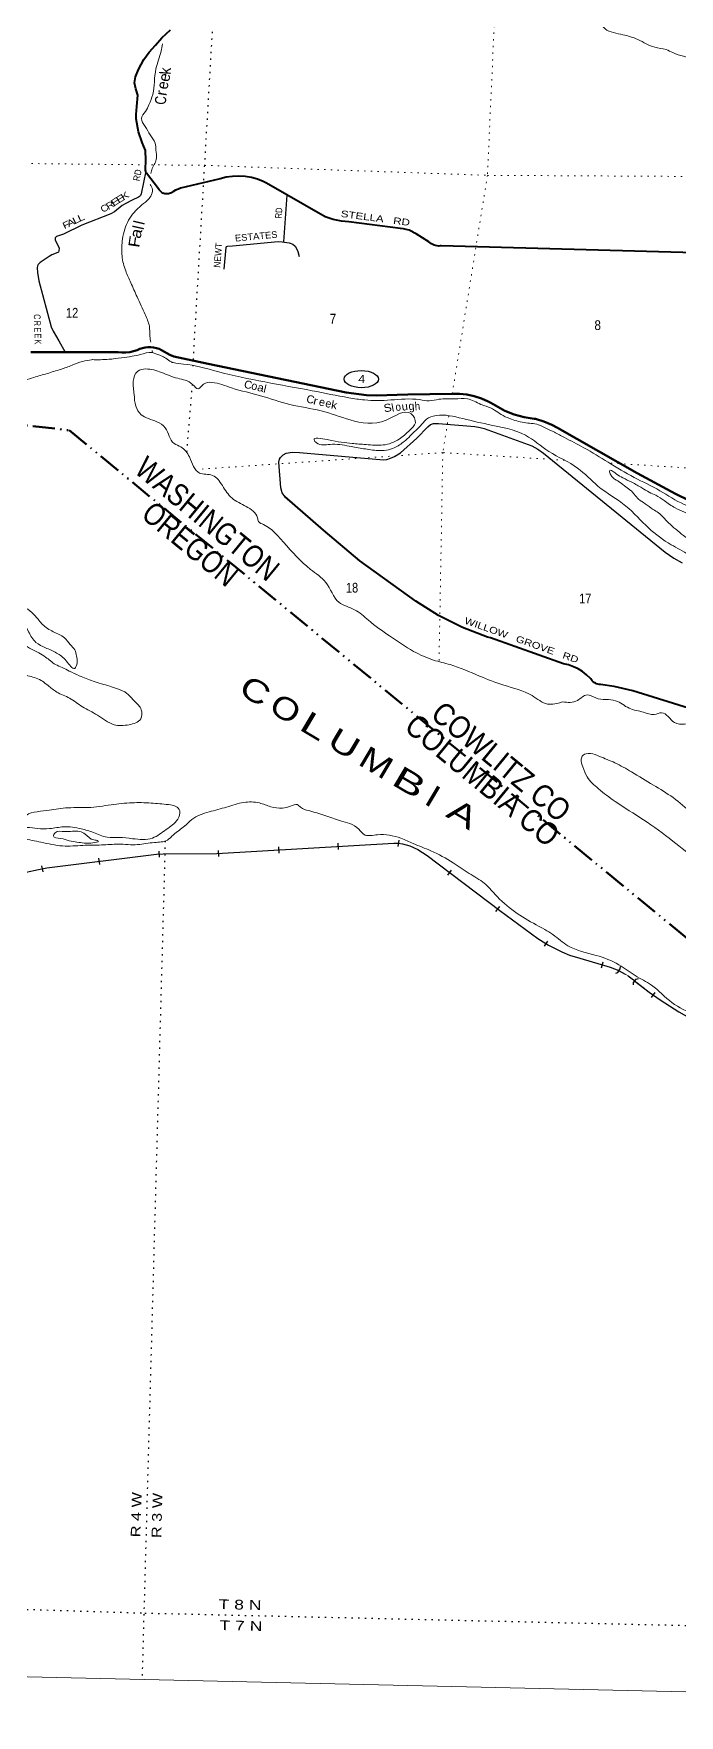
# Model space of a CAD drawing. Header units: feet. Extents: x -762378 to -505285, y -497909 to -353855.
# Drawn here: x -538793 to -527171, y -497909 to -467639 of the extents above; entities that cross this region are included whole.
import ezdxf
from ezdxf.enums import TextEntityAlignment as Align

# ---------------------------------------------------------------- set-up
doc = ezdxf.new("R2010")
doc.units = ezdxf.units.FT
doc.header["$LTSCALE"] = 80
for name, pattern in [('DASH_DOUBLE_DOT', [9.2, 5, -1.2, 0.3, -1.2, 0.3, -1.2]), ('DOTTED', [1.5, 0.3, -1.2]), ('SHORT_DASHED', [2.7, 1.5, -1.2])]:
    doc.linetypes.add(name, pattern=pattern)
for name, color, linetype, lineweight in [('10', 7, 'DASH_DOUBLE_DOT', 70), ('17', 7, 'Continuous', 25), ('23', 7, 'Continuous', 70), ('26', 7, 'Continuous', 40), ('29', 7, 'Continuous', 25), ('34', 7, 'Continuous', 25), ('39', 7, 'Continuous', 13), ('4', 7, 'Continuous', 13), ('6', 7, 'DOTTED', 25), ('7', 7, 'DOTTED', 13)]:
    doc.layers.add(name, color=color, linetype=linetype, lineweight=lineweight)
for name, color, linetype in [('12', 7, 'Continuous'), ('27', 7, 'Continuous'), ('30', 7, 'Continuous'), ('41', 7, 'Continuous')]:
    doc.layers.add(name, color=color, linetype=linetype)

msp = doc.modelspace()

# ---------------------------------------------------------------- linework, layer by layer
at = {"layer": '10'}
msp.add_lwpolyline([(-539538.91, -474619.79), (-538151.21, -474778.52), (-526559.39, -484313.34), (-522351.78, -486018.5), (-516666.16, -490783.24), (-509386.35, -494236.91), (-508248.17, -495399.79)], dxfattribs=at)
at = {"layer": '17'}
msp.add_ellipse((-532894.39, -473857.05), major_axis=(-309.24, 1), ratio=0.500121, dxfattribs=at)
at = {"layer": '23'}
msp.add_lwpolyline([(-526993.24, -476042.19), (-527243.65, -475919.77), (-527933.38, -475550.35), (-529364.52, -474732.92), (-529467.28, -474678.6), (-529611.24, -474618.61), (-529760.68, -474573.99), (-529783.47, -474571.62), (-529965.53, -474541.82), (-530143.47, -474493.15), (-530315.35, -474426.15), (-530565.21, -474284.16), (-530610.68, -474260.03), (-530734.2, -474205.53), (-530862.74, -474164.24), (-530994.88, -474136.62), (-531129.2, -474122.95), (-531264.2, -474123.41), (-532058.47, -474134.7), (-532628.17, -474153.36), (-532803.67, -474145.27), (-533169.35, -474099.94), (-535653.2, -473583.27), (-536272.14, -473451.1), (-536344.15, -473418.56), (-536492.05, -473333.37), (-536534.48, -473314.63), (-536583.08, -473298.75), (-536633.06, -473288.04), (-536683.9, -473282.61), (-536735.02, -473282.52), (-536785.87, -473287.78), (-536835.9, -473298.32), (-536884.54, -473314.03), (-536931.28, -473334.75), (-536995.55, -473356.46), (-537064.17, -473372.01), (-537134.05, -473380.3), (-537204.4, -473381.25), (-537274.47, -473374.84), (-537691.62, -473372.33), (-538841.18, -473372.67)], dxfattribs=at)
at = {"layer": '26'}
for points in [[(-534764.8, -470261.13), (-534874.08, -470230.43), (-534985.98, -470211.32), (-535099.26, -470204.01), (-535212.68, -470208.59), (-535325.01, -470224.99), (-535435, -470253.05), (-536147.08, -470422.73), (-536184.74, -470435.59), (-536237.37, -470458.96), (-536287.28, -470487.7), (-536297.87, -470495.5), (-536313.09, -470504.7), (-536329.19, -470512.25), (-536345.98, -470518.09), (-536363.3, -470522.13), (-536380.94, -470524.34), (-536398.72, -470524.7), (-536416.43, -470523.19), (-536433.9, -470519.84), (-536450.91, -470514.69), (-536467.3, -470507.78), (-536482.87, -470499.2), (-536497.46, -470489.04), (-536510.91, -470477.41), (-536523.07, -470464.44), (-536533.8, -470450.26), (-536543, -470435.05), (-536762.11, -470149.13), (-536763.72, -470146.16), (-536770.77, -470130.94), (-536776.19, -470115.06), (-536779.92, -470098.7), (-536781.92, -470082.05), (-536775, -469914.05), (-536780, -469745.05), (-536839, -469596.05), (-536906, -469405.05), (-536949, -469172.05), (-536950, -469094.05), (-536933, -468949.05), (-536916, -468749.05), (-536952, -468634.05), (-536975, -468524.05), (-536962, -468419.05), (-536905, -468283.05), (-536810, -468103.05), (-536711, -467971.05), (-536600, -467847.05), (-536487, -467716.05), (-536330, -467568.05)], [(-526895, -471585.05), (-531459, -471459.05), (-531475.23, -471460.85), (-531503.02, -471461.62), (-531530.74, -471459.48), (-531558.08, -471454.46), (-531584.75, -471446.61), (-531610.45, -471436.01), (-531634.9, -471422.78), (-531657.83, -471407.07), (-531679, -471389.05), (-531910, -471242.87), (-531943.78, -471221.5), (-531960, -471212.28), (-531985.37, -471198.23), (-532034.48, -471177.41), (-532085.5, -471161.83), (-532137.86, -471151.68), (-532191, -471147.05), (-533119, -471025.05), (-533253.28, -471011.77), (-533401.6, -470982.08), (-533546, -470937.05), (-534601, -470332.05), (-534659.32, -470303.08), (-534764.8, -470261.13)], [(-528840.75, -479179.8), (-528914.37, -479122.95), (-528993.53, -479074.1), (-529077.37, -479033.8), (-529164.96, -479002.48), (-529255.34, -478980.49), (-530570.25, -478517), (-530625.96, -478499.6), (-531076.5, -478329.32), (-531506.77, -478112.87), (-531912.05, -477852.64), (-532922.56, -477126.04), (-533577.14, -476578.2), (-534271.46, -475967.91)], [(-526909.72, -479809.43), (-528006.76, -479469.67), (-528343.24, -479391.39), (-528591.72, -479355.78), (-528593.87, -479355.63), (-528617.1, -479352.69), (-528639.9, -479347.33), (-528662.01, -479339.62), (-528683.19, -479329.65), (-528703.22, -479317.51), (-528721.87, -479303.35), (-528738.93, -479287.31), (-528754.22, -479269.58), (-528767.58, -479250.35), (-528773.47, -479244.04), (-528840.75, -479179.8)]]:
    msp.add_lwpolyline(points, dxfattribs=at)
at = {"layer": '29'}
msp.add_line((-534290.81, -471389.14), (-534229.28, -470545.22), dxfattribs=at)
for points in [[(-536776.19, -470115.06), (-536858.55, -470520.86), (-536871.83, -470549.65), (-536889.37, -470570.32), (-536905.04, -470580.66), (-537022.4, -470636.04), (-537148.41, -470700.72), (-537196.64, -470734.43), (-537336.8, -470846.46), (-537402.62, -470885.38), (-537927.43, -471087.87), (-538255.14, -471246.77), (-538381.86, -471291.68), (-538392.94, -471300.54), (-538406.75, -471315.48), (-538408.43, -471333.77), (-538406.22, -471353.7), (-538361.27, -471432.83), (-538335.37, -471502.11), (-538337.58, -471548.62), (-538344.22, -471570.77), (-538356.49, -471581.34), (-538463.79, -471621.72), (-538516.11, -471649.86), (-538676.34, -471759.04), (-538713.39, -471793.72), (-538725.05, -471816.64), (-538727.27, -471852.08), (-538725.05, -471936.25), (-538699.79, -472088.82), (-538479.61, -472916.08), (-538443.85, -472997.24), (-538336.93, -473166.02), (-538226.38, -473372.49)], [(-535362.68, -471880.86), (-535330.13, -471488.56), (-535321.92, -471471.08), (-535302, -471462.22), (-535215.4, -471459.12), (-534393.08, -471381.79), (-534318.92, -471384.7), (-534192.71, -471404.63), (-534125.93, -471430.05), (-534088.65, -471464.44), (-534062.08, -471506.52), (-534036.65, -471558.44), (-534012.65, -471651.24)], [(-534271.46, -475967.91), (-534318.21, -475906.18), (-534346.85, -475816.13), (-534381.54, -475351.76), (-534369.84, -475300.87), (-534347.7, -475265.43), (-534298.99, -475221.13), (-534247.97, -475192.4), (-534139.57, -475172.39), (-534009.43, -475175.83), (-532499.19, -475310.86), (-532439.11, -475305.3), (-532372.68, -475283.15), (-532297.4, -475252.14), (-532190.19, -475183.61), (-531896.18, -474917.65), (-531697.59, -474713.66), (-531650.87, -474676.23), (-531593.31, -474658.51), (-531508.23, -474657.86), (-530852.88, -474711.04), (-530756.36, -474729.39), (-530685.5, -474747.11), (-529826.42, -475057.21), (-529715.71, -475119.23), (-529618.29, -475190.11), (-527425.37, -476971.76), (-527271.3, -477081.75), (-527119.26, -477161.3)]]:
    msp.add_lwpolyline(points, dxfattribs=at)
at = {"layer": '34'}
for p, q in [((-532231.34, -482267.3), (-532214.08, -482158.05)), ((-537603.87, -482591.15), (-537617.57, -482481.39)), ((-536530.37, -482463.56), (-536535.04, -482353.04)), ((-535457.49, -482450.44), (-535464.06, -482340.02)), ((-534373.46, -482388.49), (-534380.04, -482278.08)), ((-533303.3, -482322.14), (-533309.88, -482211.73)), ((-538623.53, -482725.23), (-538644.1, -482616.55)), ((-531337.57, -482783.44), (-531271.07, -482695.06)), ((-530471.53, -483438.36), (-530405.02, -483349.98)), ((-529596.71, -484065.36), (-529537.8, -483971.74)), ((-528571.14, -484453.9), (-528540.04, -484347.75)), ((-528315.8, -484551.75), (-528276.58, -484538.33)), ((-528276.58, -484538.33), (-528234.92, -484469.85)), ((-528234.92, -484469.85), (-528231.14, -484428.2)), ((-527998.25, -484760.13), (-527994.5, -484718.76)), ((-527994.54, -484718.41), (-527947.66, -484656.91)), ((-527947.66, -484656.91), (-527907.98, -484643.33)), ((-527673.96, -484985.54), (-527608.89, -484896.09))]:
    msp.add_line(p, q, dxfattribs=at)
for points in [[(-539733.28, -482918.28), (-538927.81, -482729.64), (-538707.39, -482683.72), (-538554.25, -482654.73), (-536580.49, -482408.41), (-536464.04, -482403.49), (-535495.42, -482398), (-532311.87, -482208.4), (-532232.62, -482209.18), (-532153.87, -482221.62), (-532020.91, -482258.36), (-531880.47, -482325.23), (-531712.1, -482433.3), (-530400.91, -483419.9), (-529718.7, -483924.08), (-529526.12, -484045.27), (-529284.35, -484165.2), (-529145.63, -484223.2), (-528960.01, -484280.34), (-528418.78, -484438.93), (-528260.05, -484500.61), (-528252.66, -484504.95)], [(-527969.9, -484692.96), (-527712.52, -484889.96), (-527519.26, -485030.57), (-527180.02, -485247.88), (-525524.49, -486174.72)]]:
    msp.add_lwpolyline(points, dxfattribs=at)
at = {"layer": '34', "lineweight": 13}
msp.add_lwpolyline([(-538927.57, -482730.71), (-538707.18, -482684.8), (-538554.08, -482655.82), (-536580.4, -482409.51), (-536464.01, -482404.59), (-535495.38, -482399.1), (-532311.84, -482209.5), (-532232.71, -482210.28), (-532154.1, -482222.7), (-532021.3, -482259.39), (-531881.01, -482326.19), (-531712.73, -482434.2), (-530401.57, -483420.78), (-529719.32, -483924.99), (-529526.66, -484046.23), (-529284.81, -484166.2), (-529146, -484224.24), (-528960.33, -484281.39), (-528419.13, -484439.97), (-528260.53, -484501.6), (-528094.06, -484599.3), (-527713.18, -484890.84), (-527519.88, -485031.48), (-527180.59, -485248.82), (-525525.11, -486175.63)], dxfattribs=at)
at = {"layer": '34', "linetype": 'SHORT_DASHED'}
msp.add_lwpolyline([(-528252.66, -484504.95), (-528093.45, -484598.39), (-527969.9, -484692.96)], dxfattribs=at)
at = {"layer": '39'}
msp.add_line((-536653.31, -473385.08), (-536661.26, -473344.1), dxfattribs=at)
for points in [[(-520652.05, -471630.5), (-520685.96, -471613.87), (-520880.43, -471602.67), (-521247.31, -471578.39), (-521339.68, -471597.9), (-521573.06, -471383.76), (-521722.58, -471232.33), (-521914.31, -471096.71), (-522044.11, -471001.6), (-522222.8, -471034.64), (-522399.24, -471025.56), (-522678.78, -470817.15), (-522943.42, -470462.32), (-523108.48, -470226.51), (-523361.52, -469944), (-523590.65, -469689.74), (-523835.91, -469449.43), (-524197.85, -469268.63), (-524495.93, -469142.4), (-524819.58, -468931.73), (-524999.44, -468824.27), (-525412.04, -468731.48), (-525875.1, -468692.57), (-526181.01, -468534.19), (-526502.47, -468291.41), (-526894.43, -468100.4), (-527288.82, -467981.62), (-527410.84, -467926.7), (-527615.16, -467885.33), (-527917.17, -467745.03), (-528189.42, -467659.1), (-528507.66, -467550.82), (-528668.92, -467349.15), (-528916.36, -467138.93), (-529217.73, -466890.25), (-529304.12, -466576.63), (-529350.24, -466237.16), (-529473.35, -465690.51), (-529443.91, -465461.88), (-529355.82, -465149.31), (-529406.35, -464878.06), (-529464.6, -464554.57), (-529681.94, -464340.52), (-529729.05, -464167.63), (-529751.92, -463966.79), (-529913.41, -463803.25), (-530087.46, -463729.95), (-530177.24, -463651.14), (-530245.49, -463660.76), (-530339.67, -463648.15), (-530544.47, -463347.87), (-530806.13, -463167.68), (-531162.06, -462988.92), (-531433.35, -462740.42), (-531665.1, -462590.51), (-531980.95, -462416.01), (-532286.75, -462239.56), (-532737.33, -462124.46), (-532967.08, -461974.56), (-533294.54, -461729.74), (-533661.58, -461394.37), (-534054.83, -461082.92), (-534383.72, -460741.76), (-534695.23, -460511.08), (-534910.61, -460305.07), (-535097.92, -460101.24), (-535229, -459883.69), (-535270.11, -459714.85), (-535218.83, -459522.48), (-535275.01, -459186.97), (-535420.41, -458680.32), (-535577.7, -458147.51)], [(-536682.42, -470153.54), (-536657, -470069.05), (-536582, -469877.05), (-536591, -469736.05), (-536604, -469610.05), (-536698, -469460.05), (-536783, -469311.05), (-536854, -469167.05), (-536779, -469039.05), (-536717, -468918.05), (-536649, -468732.05), (-536620, -468508.05), (-536592, -468273.05), (-536500, -467954.05), (-536471.05, -467825.04)], [(-536685.16, -473195.2), (-536699, -473085.05), (-536710, -472907.05), (-536787, -472695.05), (-536932, -472377.05), (-537044, -472122.05), (-537135, -471910.05), (-537202, -471641.05), (-537198, -471376.05), (-537106, -471036.05), (-537011, -470888.05), (-536876, -470750.05), (-536751, -470642.05), (-536686, -470564.05), (-536655, -470446.05), (-536694.84, -470352.43)], [(-530746, -474314.05), (-530987, -474213.05), (-531213, -474213.05), (-531500, -474220.05), (-531673, -474247.05), (-531846, -474227.05), (-532366, -474233.05), (-532839, -474233.05), (-533118, -474193.05), (-533778, -474067.05), (-535483, -473720.05), (-536095, -473587.05), (-536282, -473561.05), (-536342, -473534.05), (-536435, -473467.05), (-536522, -473427.05), (-536661, -473381.05), (-536874, -473414.05), (-537021, -473447.05), (-537214, -473474.05), (-537441, -473501.05), (-537739, -473507.05)], [(-539237.31, -473468.75), (-539256.72, -473499.42), (-539301.32, -473579.43), (-539310.05, -473699.8), (-539252.6, -473818.56), (-539098.6, -473891.74), (-538950.07, -473872.56), (-538789.36, -473827.37), (-538550.28, -473756.55), (-538305.15, -473681.75), (-538102.16, -473608.71), (-537915.23, -473539.58), (-537748.58, -473508.47), (-537734.27, -473505.67)], [(-521070.4, -479286.52), (-521103.65, -479143.82), (-521151.18, -479041.17), (-521214.6, -478914.35), (-521378.01, -478736.75), (-521612.83, -478428.26), (-521839.27, -478057.6), (-522063.86, -477713.05), (-522434.06, -477235.16), (-522815.19, -476909.74), (-523427.83, -476729.44), (-523884.61, -476646.41), (-524257.54, -476628.12), (-524683.06, -476685.78), (-525096.72, -476771.6), (-525367.87, -476838.22), (-525765.79, -476976.32), (-526165.19, -477026.11), (-526380.47, -477141.22), (-526569.33, -477198.29), (-527001.46, -477017.07), (-527317.29, -476838.56), (-527724.63, -476537.06), (-528133.44, -476143.23), (-528636.71, -475782.96), (-529001.81, -475459.64), (-529519.48, -475159.49), (-529940.92, -474867.94), (-530613.64, -474673.24), (-531136.37, -474551.68), (-531603.5, -474522.79), (-531754.41, -474606.18), (-531778.67, -474638.15), (-531915.9, -474781.83), (-532121.63, -474977.28), (-532302.83, -475094.61), (-532593.92, -475143.04), (-532854.45, -475109.37), (-533112.9, -475063.66), (-533457.66, -475031.48), (-533700.19, -475005.94), (-533745.98, -474949.47), (-533509.31, -474946.88), (-533058.46, -475015.82), (-532809.89, -475035.37), (-532503.08, -475043.23), (-532213.66, -474938.6), (-532024.18, -474777.16), (-531923.1, -474643.3), (-531996.37, -474484.3), (-532448.28, -474595.99), (-533096.05, -474590.1), (-533620.55, -474428.39), (-534179.43, -474314.65), (-534707.97, -474156.94), (-535230.58, -474015.31), (-535582.98, -473916.86), (-535735.6, -473950.06), (-535828.33, -474029.79), (-535932.16, -473952.9), (-536200.26, -473842.91), (-536490.45, -473738.81), (-536774.86, -473674.88), (-536919.51, -473716.16), (-536998.78, -473894.31), (-536984.15, -474133.24), (-536955.32, -474344.15), (-536857.95, -474497.27), (-536575.92, -474623.4), (-536426.16, -474734.69), (-536263.37, -475016.65), (-536145.41, -475077.57), (-535990.05, -475259.14), (-535807.24, -475547.24), (-535574.86, -475590.79), (-535395.44, -475774.5), (-535222.3, -476000.33), (-534968.47, -476148.37), (-534765.11, -476352.3), (-534743.47, -476422.68), (-534657.54, -476475.38), (-534439.87, -476633.24), (-534294.41, -476792.67), (-533809.95, -477281.28), (-533532.58, -477517.77), (-533298.03, -477874.42), (-533016.04, -478008.58), (-532768.47, -478196.72), (-532387.08, -478480), (-531955.53, -478757.56), (-531595.45, -478914.26), (-531297.11, -478996.33), (-530766.85, -479202.23), (-530328.61, -479367.43), (-529822.3, -479553.11), (-529544.43, -479705.3), (-529275.47, -479668.79)], [(-524939, -476338.05), (-525645, -476352.05), (-526091, -476332.05), (-526411, -476319.05), (-526711, -476232.05), (-527083, -476112.05), (-527523, -475866.05), (-527983, -475626.05), (-528455, -475353.05), (-528888, -475093.05), (-529241, -474907.05), (-529421, -474813.05), (-529561, -474747.05), (-529708, -474680.05), (-529967, -474640.05), (-530227, -474567.05), (-530380, -474494.05), (-530500, -474414.05), (-530647, -474347.05), (-530746, -474314.05)], [(-528357, -475524.05), (-528301, -475567.05), (-528191, -475633.05), (-528025, -475715.05), (-527844, -475817.05), (-527712, -475893.05), (-527594, -475949.05), (-527447, -476043.05), (-527244, -476177.05), (-527080, -476255.05), (-526924, -476322.05), (-526740, -476405.05), (-526584, -476449.05), (-526354, -476509.05), (-526204, -476531.05), (-525993, -476548.05), (-525844, -476544.05), (-525676, -476567.05), (-525479, -476574.05), (-525382, -476569.05), (-525266, -476569.05), (-525250, -476613.05), (-525293, -476633.05), (-525458, -476662.05), (-525688, -476719.05), (-525907, -476757.05), (-526117, -476786.05), (-526379, -476846.05), (-526516, -476864.05), (-526701, -476874.05), (-526919, -476802.05), (-527094, -476675.05), (-527237, -476561.05), (-527364, -476446.05), (-527461, -476343.05), (-527546, -476265.05), (-527640, -476203.05), (-527789, -476101.05), (-527905, -476017.05), (-527982, -475931.05), (-528008, -475897.05), (-528065, -475848.05), (-528161, -475776.05), (-528264, -475700.05), (-528322, -475665.05), (-528376, -475624.05), (-528397, -475592.05), (-528427, -475529.05), (-528422, -475503.05), (-528354.96, -475525.64)], [(-539620.79, -477872.18), (-539568.12, -477985.31), (-539494.5, -478084.1), (-539354.55, -478159.2), (-539241.07, -478300.37), (-539133.68, -478453.55), (-539012.13, -478586.75), (-538888.37, -478685.84), (-538700.44, -478785.31), (-538578.54, -478860.3), (-538398.83, -478993.85), (-538276.82, -479048.77), (-538150.84, -479111.74), (-537970.84, -479197.12), (-537722.72, -479292.94), (-537424.44, -479385.05), (-537282.32, -479432.06), (-537114.33, -479513.35), (-536978.79, -479654.66), (-536855.36, -479807.94), (-536866.35, -479970.44), (-537075.56, -480077.57), (-537346.32, -480077.95), (-537646.13, -479905.55), (-537915.99, -479755.41), (-538145.72, -479601.49), (-538377.71, -479489.71), (-538533.44, -479372.37), (-538745.24, -479238.63), (-538975.4, -479156.97), (-539092.85, -479009.75), (-539234.19, -478830.28), (-539383.41, -478628.68), (-539488.85, -478485.54), (-539572.62, -478406.76), (-539627.4, -478387.27)], [(-539303.72, -478043.1), (-539323.75, -478038.96), (-539357.62, -478000.62), (-539311.03, -477922.63), (-539202.46, -477877.12), (-539064.24, -477904.04), (-538898.34, -477999.37), (-538760.68, -478122.62), (-538633.21, -478271.91), (-538439.45, -478403.53), (-538239.53, -478511.1), (-538133.98, -478636.17), (-538054.31, -478728.98), (-538018.86, -478839.58), (-538009.59, -478966.08), (-538052.28, -479064.17), (-538205.92, -478930.78), (-538381.56, -478787.22), (-538581.55, -478691.69), (-538751.46, -478596.34), (-538882.69, -478404.88), (-538966.02, -478251.85), (-539031.7, -478167.16), (-539125.33, -478060.22), (-539177.36, -478041.85), (-539257.56, -478037.35), (-539301.23, -478042.07)], [(-529275.47, -479668.79), (-529004.55, -479640.31), (-528833.48, -479540.98), (-528677.37, -479596.11), (-528318.68, -479646.43), (-528076.8, -479780.35), (-527814.5, -479854.17), (-527622.2, -479893.46), (-527491.65, -479862.13), (-527256.05, -480040.17), (-526887.1, -480052.42), (-526659.17, -480111.72)], [(-525915.41, -480899.2), (-525949.22, -480852.84), (-525902.87, -480814.98), (-525622.04, -480806.63), (-525293.01, -480786.53), (-524745.13, -480725.59), (-524476.23, -480701.12), (-524147.02, -480650.91), (-523695.64, -480629.53), (-523332.88, -480671.85), (-523036.57, -480757.93), (-522736.33, -480858.07), (-522295.89, -480991.18), (-522204.37, -481116.16), (-522024.58, -481235.66), (-521824.59, -481331.19), (-521632.4, -481388.54), (-521609.82, -481302.37), (-521775.6, -481186.98), (-522025.46, -481044.98), (-522171.31, -480951.78), (-522156.89, -480887.64), (-521838.98, -481052.12), (-521493.16, -481244.87), (-521245.48, -481414.95), (-521030.7, -481723.31), (-520795.21, -481919.41), (-520658.77, -482247.38), (-520587.95, -482480.62), (-520509.71, -482814.26), (-520455.84, -483199.94), (-520377.55, -483525.55), (-520344.45, -483694.34), (-520304.95, -483796.94), (-520238.29, -483717.06), (-520076.69, -483860.53), (-519997.42, -484021.57), (-519938.5, -484230.65), (-519982.03, -484469.23), (-520101.53, -484667.21), (-520198.89, -484851.28), (-520252.07, -485025.57), (-520191.02, -485214.6), (-520017.17, -485322.02), (-519979.95, -485470.76), (-520233.77, -485659.91), (-520410.35, -485674.9), (-520736.64, -485570.59), (-521095.01, -485464.07), (-521573.96, -485400.98), (-522040.85, -485331.95), (-522447.3, -485217.11), (-522863.42, -485042.01), (-523379.07, -484739.86), (-523859.33, -484558.35), (-524221.07, -484343.43), (-524606.5, -484066.16), (-525114.31, -483796.17), (-525633.54, -483421.75), (-526144.76, -483049.38), (-526396.07, -482815.06), (-526839.52, -482513.35), (-527288.75, -482171.46), (-527817.96, -481788.95), (-528325.42, -481460.76), (-528630.9, -481228.12), (-528830.21, -481018.19), (-528911.36, -480837.07), (-528938.63, -480700.42), (-528908.13, -480630.36), (-528773.56, -480597.05), (-528607.4, -480648.22), (-528331.32, -480764.28), (-528033.45, -480926.63), (-527639.76, -481163.82), (-527284.12, -481390.74), (-526952.88, -481675.73), (-526711.58, -481907.98), (-526443.91, -482088.22), (-526206.56, -482310.42), (-525894.64, -482470.85), (-525535.5, -482784.1), (-525171.92, -483027.12), (-524758.93, -483390.87), (-524399.51, -483657.96), (-524079.62, -483826.46), (-523693.59, -484003.4), (-523416.12, -484223.83), (-523225.98, -484289.2), (-522989.71, -484354.84), (-522934.07, -484441.48), (-522799.58, -484422.21), (-522610.05, -484589.94), (-522377.71, -484641.51), (-522175.54, -484708.95), (-522034.07, -484527.16), (-521899.31, -484461.74)], [(-539706.78, -481949.6), (-539515.69, -481995.71), (-539197.23, -482067.87), (-538980.96, -482123.36), (-538660.48, -482193.52), (-538273.8, -482260.07), (-537904.72, -482250.24), (-537569.74, -482242.21), (-537266.81, -482227.98), (-536921.9, -482236.07), (-536618.83, -482197.75), (-536385.93, -482154.99), (-536277.06, -482059.3), (-536075.57, -481901.96), (-535946.52, -481784.31), (-535634.85, -481647.7), (-535319.45, -481559.28), (-535012.1, -481476.82), (-534729.38, -481486.55), (-534525.21, -481554.01), (-534312.75, -481577.36), (-534170.16, -481544.1), (-534047.65, -481514.73), (-533989.77, -481563.24), (-533841.72, -481624.34), (-533551.45, -481714.39), (-533269.21, -481806.41), (-533105.06, -481857.57), (-532941.2, -481958.9), (-532825.51, -482065.97), (-532731.29, -482072.56), (-532602.84, -482057.27), (-532182.05, -482122.02), (-531962.01, -482217.67), (-531641.88, -482346.03), (-531244.07, -482565.18), (-530954.39, -482755.58), (-530682.68, -482931.83), (-530487.32, -483131.7), (-530140.18, -483440.86), (-529746.5, -483680.06), (-529446.71, -483856.47), (-529177.13, -484054.78), (-528670.76, -484230.42), (-528258.62, -484399.48), (-527964.95, -484593.92), (-527673.16, -484766.27), (-527303.99, -485079.58), (-526890.17, -485304.85), (-526386.22, -485550.72), (-525964.48, -485792.09), (-525586.75, -486015.14), (-525343.46, -486169.9), (-525099.33, -486492.79), (-524859.35, -486778.43), (-524622.5, -487102.72), (-524353.71, -487433.49), (-524158.81, -487711.64), (-524027.66, -487831.99), (-523813.64, -488012.76), (-523498.04, -488262.52), (-523373.13, -488473.01), (-523183.57, -488676.49), (-522902.21, -489007.66), (-522434.23, -489438.01), (-522003.33, -489825.95), (-521792.67, -490152.36), (-521668.19, -490468.21), (-521527.76, -490798.21), (-521416.69, -491007.61), (-521235.57, -491241.52), (-520966.05, -491449.86), (-520776.6, -491631.63), (-520477.58, -491938.5), (-520314.51, -492172.3), (-520258.22, -492487.74), (-520172.13, -492851.53), (-520111.57, -493122.85), (-519948.21, -493308.48), (-519722.15, -493404.17), (-519499.52, -493740.68), (-519394.23, -493909.9), (-519252.34, -493995.05), (-519119.91, -494323), (-518983.51, -494656.98), (-518827.97, -494808.45), (-518626.21, -494944.13), (-518567.37, -495167.27), (-518620.74, -495373.67), (-518465.77, -495621.47), (-518341, -495887.15), (-518192.14, -496150.96), (-517934.81, -496385.33), (-517711.09, -496537.2), (-517469.45, -496711.25), (-517249.76, -496867.12), (-517098.28, -497026.58)], [(-539041.78, -481896.19), (-538962.65, -481742.13), (-538558.83, -481624.13), (-538221.61, -481575.98), (-537818.44, -481568.36), (-537396.98, -481518.71), (-537021.72, -481482.83), (-536678.8, -481486.89), (-536366.1, -481516.87), (-536235.92, -481547.75), (-536164.2, -481628.47), (-536199.19, -481778.78), (-536406.86, -481964.19), (-536654.46, -482117.25), (-537011.52, -482129.16), (-537254.07, -482107.63), (-537470.65, -482104.32), (-537716.81, -482016.54), (-537935.04, -481953.01), (-538253.7, -481914.97), (-538504.59, -481947.59), (-538721.18, -481944.28), (-538923.63, -481925), (-539033.81, -481904.27), (-539033.4, -481836.03)], [(-537629.56, -482183.65), (-537762.08, -482208.95), (-538012.67, -482191.39), (-538150.92, -482168.48), (-538309.09, -482123.37), (-538435.19, -482080.47), (-538404.76, -482022.45), (-538232.16, -482001.41), (-537965.41, -482001), (-537865.41, -482047.76), (-537711.59, -482151.05), (-537633.51, -482173.59), (-537629.56, -482183.65)]]:
    msp.add_spline(points, degree=3, dxfattribs=at)
at = {"layer": '4'}
msp.add_lwpolyline([(-757851.71, -353854.74), (-726285.32, -354875.48), (-694717.56, -355852.8), (-663148.48, -356786.69), (-631578.15, -357677.16), (-600006.62, -358524.19), (-568433.95, -359327.81), (-536860.21, -360087.99), (-505285.47, -360804.75), (-508303.39, -497908.54), (-540066.74, -497187.5), (-571829.06, -496422.78), (-603590.3, -495614.36), (-635350.39, -494762.27)], dxfattribs=at)
at = {"layer": '6'}
for p, q in [((-535940.21, -473949.43), (-536044.94, -475221.4)), ((-536425.46, -482170.15), (-536842.08, -497262.68))]:
    msp.add_line(p, q, dxfattribs=at)
for points in [[(-535414.19, -464731.61), (-535720.26, -470010.32), (-535930.77, -473622.82)], [(-539992.08, -495967.18), (-536791.76, -496066.9), (-517760.13, -496502.98)]]:
    msp.add_lwpolyline(points, dxfattribs=at)
at = {"layer": '7'}
for p, q in [((-531322.82, -474521.47), (-531428.9, -475180.14)), ((-531428.9, -475180.14), (-531496.56, -478941.79))]:
    msp.add_line(p, q, dxfattribs=at)
for points in [[(-530384.98, -464862.15), (-530625.15, -470189.42), (-531273.35, -474214.27)], [(-539430.21, -469971.99), (-535720.26, -470010.32), (-530625.15, -470189.42), (-526098.72, -470214.58), (-520644.43, -470361.72), (-515326.44, -470493.99), (-510067.7, -470473.37), (-507701.78, -470577.06)], [(-529237.9, -475317.17), (-531428.9, -475180.14), (-535855.05, -475482.96)], [(-507818.27, -475869.47), (-510163.17, -475749.33), (-515429.32, -475667.55), (-520783.5, -475644.39), (-526104.07, -475513.16), (-528430.1, -475367.69)]]:
    msp.add_lwpolyline(points, dxfattribs=at)

# ---------------------------------------------------------------- texts
at = {"layer": '10', "width": 0.85}
for s, p in [('WASHINGTON', (-537002.21, -475529.4)), ('OREGON', (-536878.45, -476336.07))]:
    msp.add_text(s, height=400, rotation=320.561, dxfattribs=at).set_placement(p)
at = {"layer": '12', "width": 0.9}
for s, p in [('COWLITZ CO', (-531670.25, -479935.43)), ('COLUMBIA CO', (-532144.12, -480160.12))]:
    msp.add_text(s, height=400, rotation=320.561, dxfattribs=at).set_placement(p)
at = {"layer": '17', "width": 1.2}
msp.add_text(' 4 ', height=140, dxfattribs=at).set_placement((-532889.29, -473925.36), align=Align.CENTER)
at = {"layer": '27'}
for s, rotation, width, p in [('STELLA   RD', 352.511, 1.3, (-533270.31, -470936.55)), ('C', 267.857, 0.7, (-538786.68, -472685.2)), ('R', 270.924, 0.65, (-538786.34, -472806.84)), ('E', 269.896, 0.7, (-538780.19, -472926.75)), ('E', 270.453, 0.7, (-538777.49, -473035.39)), ('K', 270.793, 0.65, (-538774.32, -473145.45)), ('WILLOW   GROVE   RD', 340.583, 1.25, (-531050.83, -478254))]:
    msp.add_text(s, height=120, rotation=rotation, dxfattribs=dict(at, width=width)).set_placement(p)
at = {"layer": '30'}
for s, rotation, width, p in [('RD', 78.527, 0.9, (-536887.98, -470300.71)), ('RD', 85.83, 0.85, (-534329, -470969.54)), ('ESTATES', 5.372, 1.05, (-535164.05, -471381.92)), ('NEWT', 85.257, 0.95, (-535434.33, -471856.43))]:
    msp.add_text(s, height=120, rotation=rotation, dxfattribs=dict(at, width=width)).set_placement(p)
for s, rotation, width, p in [('R', 30.596, 1.25, (-537387.53, -470778.48)), ('E', 33.73, 1.45, (-537289.76, -470714.41)), ('E', 32.73, 1.4, (-537200.9, -470659.17)), ('K', 30.171, 1.3, (-537121.71, -470609.08)), ('A', 25.868, 1.3, (-538100.4, -471094.27)), ('L', 25.868, 1.4, (-538003.74, -471045.41)), ('L', 24.098, 1.35, (-537914.6, -471004.63)), ('C', 27.098, 1.15, (-537493.07, -470834.83)), ('F', 25.868, 1.3, (-538181.12, -471133.08))]:
    msp.add_text(s, height=120, rotation=rotation, dxfattribs=dict(at, width=width)).set_placement(p, align=Align.CENTER)
at = {"layer": '41'}
for s, height, rotation, width, p in [('k', 200, 86.087, 0.95, (-536327.76, -468380.91)), ('e', 200, 80.125, 0.95, (-536386.07, -468653.09)), ('C', 200, 85.052, 0.8, (-536415.2, -468924.23)), ('r', 200, 80.915, 1.05, (-536403.7, -468768.75)), ('F', 200, 81.367, 1.25, (-536894.54, -471501.6)), ('a', 200, 76.424, 1.15, (-536874.11, -471340.54)), ('a', 144, 346.804, 1.1, (-534778.87, -474064.64)), ('r', 144, 347.049, 1.15, (-533770.1, -474308.71)), ('k', 144, 349.863, 1.1, (-533448.47, -474384.63)), ('S', 144, 10.549, 1.1, (-532478.39, -474457.14)), ('o', 144, 8.521, 0.9, (-532270.49, -474433.61)), ('u', 144, 8.003, 1.05, (-532160.57, -474427.23)), ('h', 144, 4.501, 0.9, (-531928.57, -474418.55)), ('C', 400, 329.328, 1.35, (-535129.25, -479506.24)), ('O', 400, 329.328, 1.25, (-534584.06, -479829.59)), ('L', 400, 329.328, 1.55, (-534038.88, -480152.93)), ('U', 400, 329.328, 1.4, (-533537.04, -480450.57)), ('M', 400, 329.328, 1.3, (-532975.6, -480783.55)), ('B', 400, 329.328, 1.6, (-532376.24, -481139.03)), ('I', 400, 329.328, 1.25, (-531787.71, -481488.08)), ('A', 400, 329.328, 1.45, (-531394.23, -481721.45))]:
    msp.add_text(s, height=height, rotation=rotation, dxfattribs=dict(at, width=width)).set_placement(p)
for s, height, rotation, p in [('e', 200, 79.207, (-536357.21, -468517.71)), ('l', 200, 77.404, (-536816.74, -471179.69)), ('l', 200, 76.594, (-536802.91, -471092.06)), ('C', 144, 346.657, (-535016.67, -474010.9)), ('o', 144, 346.752, (-534886.58, -474037.54)), ('l', 144, 346.807, (-534664.73, -474095.49)), ('C', 144, 347.027, (-533894.57, -474274.71)), ('e', 144, 347.049, (-533668.69, -474327.77)), ('e', 144, 349.342, (-533552, -474356.52)), ('l', 144, 10.771, (-532338.82, -474446.33)), ('g', 144, 6.371, (-532039.72, -474417.67))]:
    msp.add_text(s, height=height, rotation=rotation, dxfattribs=at).set_placement(p)
at = {"layer": '6'}
for s, rotation, width, p in [('R 4 W', 88.419, 1.25, (-536871.4, -494704.92)), ('R 3 W', 88.419, 1.25, (-536496.78, -494719.63)), ('T 8 N', 358.687, 1.35, (-535466, -495994.6)), ('T 7 N', 358.687, 1.35, (-535449.84, -496372.72))]:
    msp.add_text(s, height=175, rotation=rotation, dxfattribs=dict(at, width=width)).set_placement(p)
at = {"layer": '7', "width": 0.85}
for s, p in [('12', (-538211.22, -472750.61)), ('18', (-533172.98, -477699.1)), ('17', (-528976.19, -477894.75))]:
    msp.add_text(s, height=175, dxfattribs=at).set_placement(p)
at = {"layer": '7', "width": 0.9}
for s, p in [('7', (-533464.82, -472856.39)), ('8', (-528700.47, -472973.08))]:
    msp.add_text(s, height=175, rotation=359.656, dxfattribs=at).set_placement(p)

doc.saveas('drawing.dxf')
